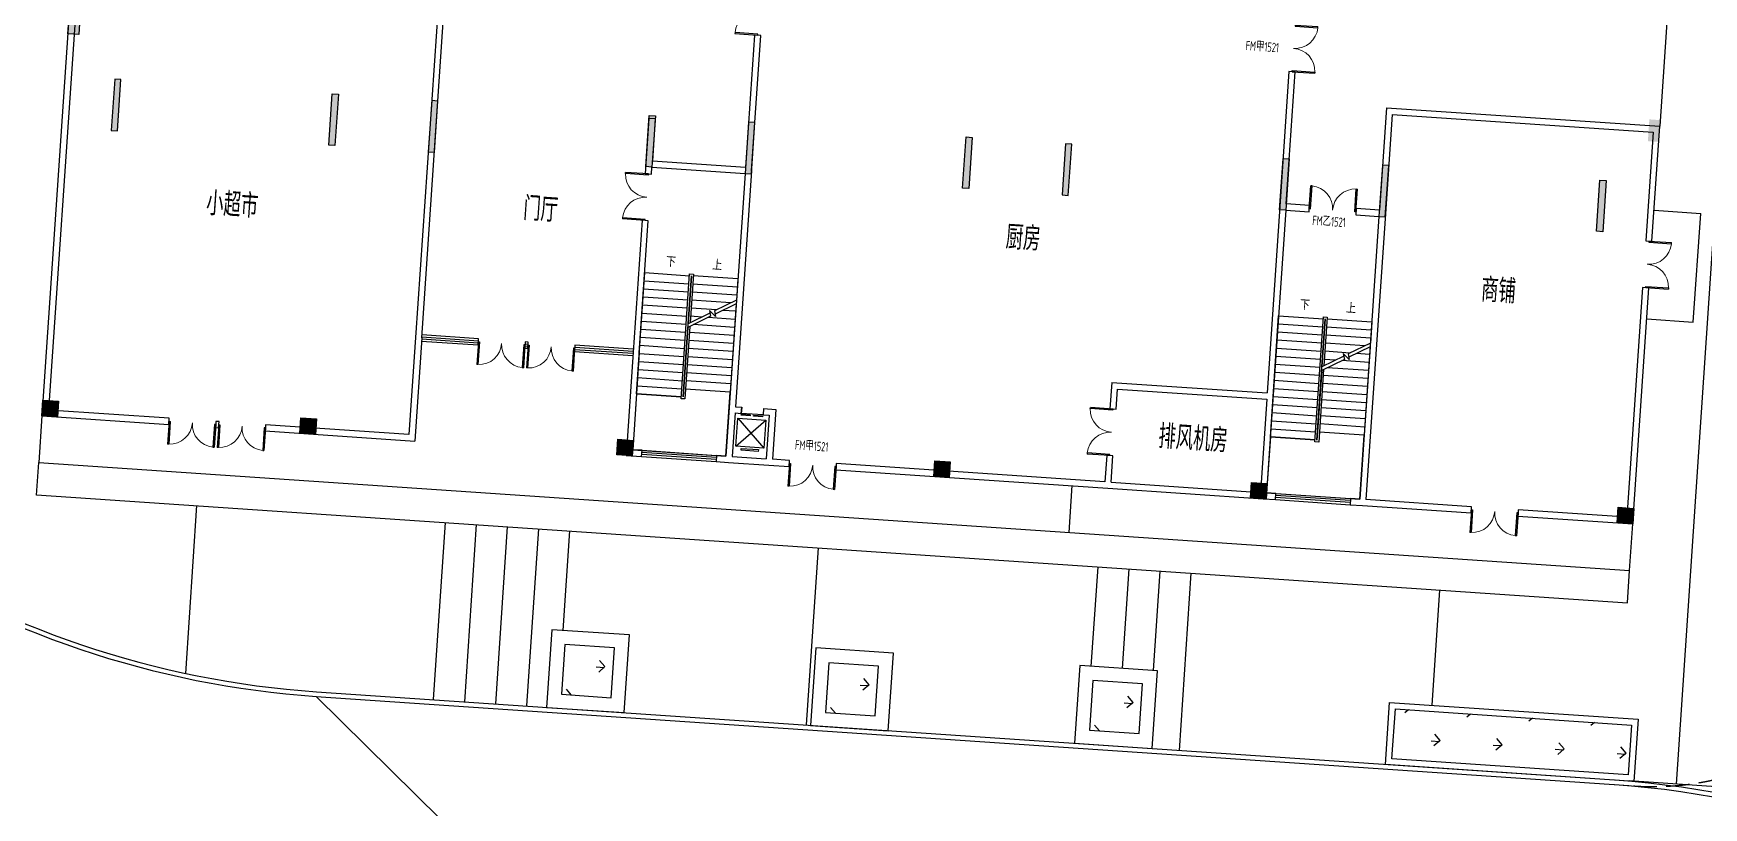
# Model space of a CAD drawing. Header units: millimetres. Extents: x 36720183 to 38160956, y 58934012 to 60388477.
# Drawn here: x 37524127 to 37577757, y 59478128 to 59502997 of the extents above; entities that cross this region are included whole.
import ezdxf

# ---------------------------------------------------------------- set-up
doc = ezdxf.new("R2010")
doc.units = ezdxf.units.MM
doc.header["$LTSCALE"] = 1000
doc.header["$MEASUREMENT"] = 0
doc.linetypes.add('DASH', pattern=[0.35, 0.25, -0.1])
for name, color, linetype in [('@ 绿化', 8, 'Continuous'), ('@YL', 2, 'Continuous'), ('@园建', 1, 'Continuous'), ('c-梁需要修改的地方', 2, 'Continuous'), ('C_Hatch', 41, 'Continuous'), ('C_Wall', 6, 'Continuous'), ('CURTWALL', 4, 'Continuous'), ('DIM_SYMB', 3, 'Continuous'), ('DL_道路红线_支路网_', 1, 'Continuous'), ('EVTR', 2, 'Continuous'), ('PUB_TEXT', 7, 'Continuous'), ('STAIR', 2, 'Continuous'), ('WALL', 4, 'Continuous'), ('WINDOW', 2, 'Continuous'), ('WINDOW_TEXT', 3, 'Continuous'), ('扑救面', 2, 'Continuous'), ('环评功能', 7, 'Continuous')]:
    doc.layers.add(name, color=color, linetype=linetype)
doc.styles.add('_TCH_DIM', font='SIMPLEX', dxfattribs={"bigfont": 'GBCBIG'})
doc.styles.add('DIM_FONT', font='superos.shx', dxfattribs={"width": 0.8, "bigfont": 'haiwenzw.shx'})

# ---------------------------------------------------------------- blocks, each defined once
blk = doc.blocks.new('zzww')
at = {"layer": 'C_Hatch'}
h = blk.add_hatch(color=256, dxfattribs=at)
h.dxf.hatch_style = 1
h.paths.add_polyline_path([(1115139, 987712), (1115339, 987712), (1115339, 989712), (1115139, 989712)])
h = blk.add_hatch(color=256, dxfattribs=at)
h.dxf.hatch_style = 1
h.paths.add_polyline_path([(1117539, 989512), (1117539, 989712), (1115339, 989712), (1115339, 989512)])
h = blk.add_hatch(color=256, dxfattribs=at)
h.dxf.hatch_style = 1
h.paths.add_polyline_path([(1119739, 989512), (1119739, 989712), (1119289, 989712), (1119289, 989512)])
h = blk.add_hatch(color=256, dxfattribs=at)
h.dxf.hatch_style = 1
h.paths.add_polyline_path([(1119739, 987562), (1119939, 987562), (1119939, 989712), (1119739, 989712)])
h = blk.add_hatch(color=256, dxfattribs=at)
h.dxf.hatch_style = 1
h.paths.add_polyline_path([(1105239, 987562), (1105039, 987562), (1105039, 989212), (1105239, 989212)])
h = blk.add_hatch(color=256, dxfattribs=at)
h.dxf.hatch_style = 1
h.paths.add_polyline_path([(1112039, 987562), (1112239, 987562), (1112239, 989212), (1112039, 989212)])
h = blk.add_hatch(color=256, dxfattribs=at)
h.dxf.hatch_style = 1
h.paths.add_polyline_path([(1125639, 987562), (1125439, 987562), (1125439, 989212), (1125639, 989212)])
h = blk.add_hatch(color=256, dxfattribs=at)
h.dxf.hatch_style = 1
h.paths.add_polyline_path([(1132439, 987562), (1132639, 987562), (1132639, 989212), (1132439, 989212)])
h = blk.add_hatch(color=256, dxfattribs=at)
h.dxf.hatch_style = 1
h.paths.add_polyline_path([(1135839, 987562), (1135639, 987562), (1135639, 989212), (1135839, 989212)])
h = blk.add_hatch(color=256, dxfattribs=at)
h.dxf.hatch_style = 1
h.paths.add_polyline_path([(1142639, 987562), (1142839, 987562), (1142839, 989212), (1142639, 989212)])
h = blk.add_hatch(color=256, dxfattribs=at)
h.dxf.hatch_style = 1
h.paths.add_polyline_path([(1146039, 987562), (1145839, 987562), (1145839, 989212), (1146039, 989212)])
h = blk.add_hatch(color=256, dxfattribs=at)
h.dxf.hatch_style = 1
h.paths.add_polyline_path([(1152039, 987562), (1152239, 987562), (1152239, 989212), (1152039, 989212)])
h = blk.add_hatch(color=256, dxfattribs=at)
h.dxf.hatch_style = 1
h.paths.add_polyline_path([(1154439, 986012), (1154639, 986012), (1154639, 988112), (1154439, 988112)])
h = blk.add_hatch(color=256, dxfattribs=at)
h.dxf.hatch_style = 1
h.paths.add_polyline_path([(1103439, 984112), (1103639, 984112), (1103639, 986212), (1103439, 986212)])
h = blk.add_hatch(color=256, dxfattribs=at)
h.dxf.hatch_style = 1
h.paths.add_polyline_path([(1154439, 982012), (1154639, 982012), (1154639, 983662), (1154439, 983662)])
h = blk.add_hatch(color=256, dxfattribs=at)
h.dxf.hatch_style = 1
h.paths.add_polyline_path([(1115139, 981712), (1115339, 981712), (1115339, 983312), (1115139, 983312)])
h = blk.add_hatch(color=256, dxfattribs=at)
h.dxf.hatch_style = 1
h.paths.add_polyline_path([(1103439, 979412), (1103639, 979412), (1103639, 982212), (1103439, 982212)])
h = blk.add_hatch(color=256, dxfattribs=at)
h.dxf.hatch_style = 1
h.paths.add_polyline_path([(1112239, 982212), (1111739, 982212), (1111739, 981712), (1112239, 981712)])
h = blk.add_hatch(color=256, dxfattribs=at)
h.dxf.hatch_style = 1
h.paths.add_polyline_path([(1125439, 982212), (1125939, 982212), (1125939, 981712), (1125439, 981712)])
h = blk.add_hatch(color=256, dxfattribs=at)
h.dxf.hatch_style = 1
h.paths.add_polyline_path([(1132639, 982212), (1132139, 982212), (1132139, 981712), (1132639, 981712)])
h = blk.add_hatch(color=256, dxfattribs=at)
h.dxf.hatch_style = 1
h.paths.add_polyline_path([(1135639, 982212), (1136139, 982212), (1136139, 981712), (1135639, 981712)])
h = blk.add_hatch(color=256, dxfattribs=at)
h.dxf.hatch_style = 1
h.paths.add_polyline_path([(1142839, 982212), (1142339, 982212), (1142339, 981712), (1142839, 981712)])
h = blk.add_hatch(color=256, dxfattribs=at)
h.dxf.hatch_style = 1
h.paths.add_polyline_path([(1145839, 982212), (1146339, 982212), (1146339, 981712), (1145839, 981712)])
h = blk.add_hatch(color=256, dxfattribs=at)
h.dxf.hatch_style = 1
h.paths.add_polyline_path([(1153039, 982212), (1152539, 982212), (1152539, 981712), (1153039, 981712)])
h = blk.add_hatch(color=256, dxfattribs=at)
h.dxf.hatch_style = 1
h.paths.add_polyline_path([(1112239, 979412), (1111739, 979412), (1111739, 979912), (1112239, 979912)])
h = blk.add_hatch(color=256, dxfattribs=at)
h.dxf.hatch_style = 1
h.paths.add_polyline_path([(1115239, 979412), (1115739, 979412), (1115739, 979912), (1115239, 979912)])
h = blk.add_hatch(color=256, dxfattribs=at)
h.dxf.hatch_style = 1
h.paths.add_polyline_path([(1122439, 979412), (1121939, 979412), (1121939, 979912), (1122439, 979912)])
h = blk.add_hatch(color=256, dxfattribs=at)
h.dxf.hatch_style = 1
h.paths.add_polyline_path([(1125439, 979412), (1125939, 979412), (1125939, 979912), (1125439, 979912)])
h = blk.add_hatch(color=256, dxfattribs=at)
h.dxf.hatch_style = 1
h.paths.add_polyline_path([(1125439, 979912), (1125939, 979912), (1125939, 979412), (1125439, 979412)])
h = blk.add_hatch(color=256, dxfattribs=at)
h.dxf.hatch_style = 1
h.paths.add_polyline_path([(1132639, 979412), (1132139, 979412), (1132139, 979912), (1132639, 979912)])
h = blk.add_hatch(color=256, dxfattribs=at)
h.dxf.hatch_style = 1
h.paths.add_polyline_path([(1135639, 979412), (1136139, 979412), (1136139, 979912), (1135639, 979912)])
h = blk.add_hatch(color=256, dxfattribs=at)
h.dxf.hatch_style = 1
h.paths.add_polyline_path([(1142839, 979412), (1142339, 979412), (1142339, 979912), (1142839, 979912)])
h = blk.add_hatch(color=256, dxfattribs=at)
h.dxf.hatch_style = 1
h.paths.add_polyline_path([(1145839, 979412), (1146339, 979412), (1146339, 979912), (1145839, 979912)])
h = blk.add_hatch(color=256, dxfattribs=at)
h.dxf.hatch_style = 1
h.paths.add_polyline_path([(1153039, 979412), (1152539, 979412), (1152539, 979912), (1153039, 979912)])
h = blk.add_hatch(color=256, dxfattribs=at)
h.dxf.hatch_style = 1
h.paths.add_polyline_path([(1103439, 976112), (1103789, 976112), (1103789, 975412), (1103439, 975412)])
h = blk.add_hatch(color=256, dxfattribs=at)
h.dxf.hatch_style = 1
h.paths.add_polyline_path([(1154289, 976112), (1154639, 976112), (1154639, 975412), (1154289, 975412)])
h = blk.add_hatch(color=256, dxfattribs=at)
h.dxf.hatch_style = 1
h.paths.add_polyline_path([(1105239, 974062), (1105039, 974062), (1105039, 972412), (1105239, 972412)])
h = blk.add_hatch(color=256, dxfattribs=at)
h.dxf.hatch_style = 1
h.paths.add_polyline_path([(1112039, 974062), (1112239, 974062), (1112239, 972412), (1112039, 972412)])
h = blk.add_hatch(color=256, dxfattribs=at)
h.dxf.hatch_style = 1
h.paths.add_polyline_path([(1115439, 974062), (1115239, 974062), (1115239, 972412), (1115439, 972412)])
h = blk.add_hatch(color=256, dxfattribs=at)
h.dxf.hatch_style = 1
h.paths.add_polyline_path([(1122239, 974062), (1122439, 974062), (1122439, 972412), (1122239, 972412)])
h = blk.add_hatch(color=256, dxfattribs=at)
h.dxf.hatch_style = 1
h.paths.add_polyline_path([(1125639, 974062), (1125439, 974062), (1125439, 972412), (1125639, 972412)])
h = blk.add_hatch(color=256, dxfattribs=at)
h.dxf.hatch_style = 1
h.paths.add_polyline_path([(1132439, 974062), (1132639, 974062), (1132639, 972412), (1132439, 972412)])
h = blk.add_hatch(color=256, dxfattribs=at)
h.dxf.hatch_style = 1
h.paths.add_polyline_path([(1135839, 974062), (1135639, 974062), (1135639, 972412), (1135839, 972412)])
h = blk.add_hatch(color=256, dxfattribs=at)
h.dxf.hatch_style = 1
h.paths.add_polyline_path([(1142639, 974062), (1142839, 974062), (1142839, 972412), (1142639, 972412)])
h = blk.add_hatch(color=256, dxfattribs=at)
h.dxf.hatch_style = 1
h.paths.add_polyline_path([(1146039, 974062), (1145839, 974062), (1145839, 972412), (1146039, 972412)])
h = blk.add_hatch(color=256, dxfattribs=at)
h.dxf.hatch_style = 1
h.paths.add_polyline_path([(1152839, 974062), (1153039, 974062), (1153039, 972412), (1152839, 972412)])
at = {"layer": 'C_Wall'}
for points in [[(1115139, 987712), (1115339, 987712), (1115339, 989712), (1115139, 989712)], [(1117539, 989512), (1117539, 989712), (1115368, 989712), (1115368, 989512)], [(1119739, 989512), (1119739, 989712), (1119289, 989712), (1119289, 989512)], [(1119739, 987562), (1119939, 987562), (1119939, 989712), (1119739, 989712)], [(1105239, 987562), (1105039, 987562), (1105039, 989212), (1105239, 989212)], [(1112039, 987562), (1112239, 987562), (1112239, 989212), (1112039, 989212)], [(1125639, 987562), (1125439, 987562), (1125439, 989212), (1125639, 989212)], [(1132439, 987562), (1132639, 987562), (1132639, 989212), (1132439, 989212)], [(1135839, 987562), (1135639, 987562), (1135639, 989212), (1135839, 989212)], [(1142639, 987562), (1142839, 987562), (1142839, 989212), (1142639, 989212)], [(1146039, 987562), (1145839, 987562), (1145839, 989212), (1146039, 989212)], [(1152039, 987562), (1152239, 987562), (1152239, 989212), (1152039, 989212)], [(1154439, 986012), (1154639, 986012), (1154639, 988112), (1154439, 988112)], [(1103439, 984112), (1103639, 984112), (1103639, 986212), (1103439, 986212)], [(1154439, 982012), (1154639, 982012), (1154639, 983662), (1154439, 983662)], [(1115139, 981712), (1115339, 981712), (1115339, 983312), (1115139, 983312)], [(1103439, 979412), (1103639, 979412), (1103639, 982212), (1103439, 982212)], [(1111739, 981712), (1112239, 981712), (1112239, 982212), (1111739, 982212)], [(1125939, 981712), (1125439, 981712), (1125439, 982212), (1125939, 982212)], [(1132139, 981712), (1132639, 981712), (1132639, 982212), (1132139, 982212)], [(1142339, 981712), (1142839, 981712), (1142839, 982212), (1142339, 982212)], [(1152539, 981712), (1153039, 981712), (1153039, 982212), (1152539, 982212)], [(1111739, 979912), (1112239, 979912), (1112239, 979412), (1111739, 979412)], [(1121939, 979912), (1122439, 979912), (1122439, 979412), (1121939, 979412)], [(1125939, 979412), (1125439, 979412), (1125439, 979912), (1125939, 979912)], [(1132139, 979912), (1132639, 979912), (1132639, 979412), (1132139, 979412)], [(1136139, 979912), (1135639, 979912), (1135639, 979412), (1136139, 979412)], [(1142339, 979912), (1142839, 979912), (1142839, 979412), (1142339, 979412)], [(1146339, 979912), (1145839, 979912), (1145839, 979412), (1146339, 979412)], [(1152539, 979912), (1153039, 979912), (1153039, 979412), (1152539, 979412)], [(1103439, 976112), (1103789, 976112), (1103789, 975412), (1103439, 975412)], [(1105239, 974062), (1105039, 974062), (1105039, 972412), (1105239, 972412)], [(1112039, 974062), (1112239, 974062), (1112239, 972412), (1112039, 972412)], [(1115439, 974062), (1115239, 974062), (1115239, 972412), (1115439, 972412)], [(1122239, 974062), (1122439, 974062), (1122439, 972412), (1122239, 972412)], [(1125639, 974062), (1125439, 974062), (1125439, 972412), (1125639, 972412)], [(1132439, 974062), (1132639, 974062), (1132639, 972412), (1132439, 972412)], [(1135839, 974062), (1135639, 974062), (1135639, 972412), (1135839, 972412)], [(1142639, 974062), (1142839, 974062), (1142839, 972412), (1142639, 972412)], [(1146039, 974062), (1145839, 974062), (1145839, 972412), (1146039, 972412)], [(1152839, 974062), (1153039, 974062), (1153039, 972412), (1152839, 972412)]]:
    blk.add_lwpolyline(points, close=True, dxfattribs=at)
at = {"layer": 'WALL'}
for p, q in [((1119289, 989712), (1119939, 989712)), ((1119289, 989512), (1119739, 989512)), ((1103639, 975412), (1103439, 975412))]:
    blk.add_line(p, q, dxfattribs=at)
blk.add_lwpolyline([(1119289, 989512), (1119289, 989712)], dxfattribs=at)
blk = doc.blocks.new('$DorLib2D$00000002')
for p, q in [((-0.5, 0), (-0.5, 0.4875)), ((-0.475, 0.4875), (-0.5, 0.4875)), ((-0.475, 0), (-0.475, 0.4875)), ((0.475, 0), (0.475, 0.4875)), ((0.475, 0.4875), (0.5, 0.4875)), ((0.5, 0), (0.5, 0.4875)), ((-0.5, 0), (-0.475, 0)), ((0.5, 0), (0.475, 0))]:
    blk.add_line(p, q)
at = {"lineweight": 13}
for centre, start, end in [((-0.4875, 0), 0, 88.53072), ((0.4875, 0), 91.46928, 180)]:
    blk.add_arc(centre, 0.4875, start, end, dxfattribs=at)
blk = doc.blocks.new('$TCHSYS$WIN2D')
for p, q in [((-0.5, 0.5), (0.5, 0.5)), ((0.5, 0.167), (-0.5, 0.167)), ((0.5, -0.167), (-0.5, -0.167)), ((-0.5, -0.5), (0.5, -0.5))]:
    blk.add_line(p, q)
blk = doc.blocks.new('DG1sc2014')
at = {"layer": 'C_Hatch'}
h = blk.add_hatch(color=6, dxfattribs=at)
h.dxf.hatch_style = 1
h.paths.add_polyline_path([(37562536, 59606489), (37562036, 59606489), (37562036, 59606989), (37562536, 59606989)])
h = blk.add_hatch(color=6, dxfattribs=at)
h.dxf.hatch_style = 1
h.paths.add_polyline_path([(37570836, 59606489), (37570336, 59606489), (37570336, 59606989), (37570836, 59606989)])
h = blk.add_hatch(color=6, dxfattribs=at)
h.dxf.hatch_style = 1
h.paths.add_polyline_path([(37581036, 59606489), (37580536, 59606489), (37580536, 59606989), (37581036, 59606989)])
h = blk.add_hatch(color=6, dxfattribs=at)
h.dxf.hatch_style = 1
h.paths.add_polyline_path([(37591236, 59606489), (37590736, 59606489), (37590736, 59606989), (37591236, 59606989)])
h = blk.add_hatch(color=6, dxfattribs=at)
h.dxf.hatch_style = 1
h.paths.add_polyline_path([(37601436, 59606489), (37600936, 59606489), (37600936, 59606989), (37601436, 59606989)])
h = blk.add_hatch(color=6, dxfattribs=at)
h.dxf.hatch_style = 1
h.paths.add_polyline_path([(37613236, 59606489), (37612736, 59606489), (37612736, 59606989), (37613236, 59606989)])
at = {"layer": 'C_Wall', "color": 6}
for points in [[(37562036, 59606989), (37562536, 59606989), (37562536, 59606489), (37562036, 59606489)], [(37570336, 59606989), (37570836, 59606989), (37570836, 59606489), (37570336, 59606489)], [(37580536, 59606989), (37581036, 59606989), (37581036, 59606489), (37580536, 59606489)], [(37590736, 59606989), (37591236, 59606989), (37591236, 59606489), (37590736, 59606489)], [(37600936, 59606989), (37601436, 59606989), (37601436, 59606489), (37600936, 59606489)], [(37612736, 59606989), (37613236, 59606989), (37613236, 59606489), (37612736, 59606489)]]:
    blk.add_lwpolyline(points, close=True, dxfattribs=at)
at = {"layer": 'CURTWALL', "color": 6}
for p, q in [((37575856, 59609911), (37574036, 59609911)), ((37574036, 59609845), (37575856, 59609845)), ((37575856, 59609711), (37575856, 59609911)), ((37577454, 59609911), (37577356, 59609911)), ((37577356, 59609911), (37577356, 59609711)), ((37577356, 59609845), (37577454, 59609845)), ((37577454, 59609711), (37577454, 59609911)), ((37580836, 59609911), (37578954, 59609911)), ((37578954, 59609911), (37578954, 59609711)), ((37578954, 59609845), (37580836, 59609845)), ((37574036, 59609778), (37575856, 59609778)), ((37574036, 59609711), (37575856, 59609711)), ((37577356, 59609778), (37577454, 59609778)), ((37577356, 59609711), (37577454, 59609711)), ((37578954, 59609778), (37580836, 59609778)), ((37578954, 59609711), (37580836, 59609711))]:
    blk.add_line(p, q, dxfattribs=at)
at = {"layer": 'DIM_SYMB', "color": 6}
for points in [[(37581786, 59612519, 0, 0, 0), (37581786, 59607589, 0, 0, 0), (37583286, 59607589, 0, 0, 0), (37583286, 59610789, 80, 0, 0), (37583286, 59611089, 0, 0, 0)], [(37583286, 59612519, 0, 0, 0), (37583286, 59611649, 80, 0, 0), (37583286, 59611349, 0, 0, 0)], [(37602186, 59612519, 0, 0, 0), (37602186, 59607589, 0, 0, 0), (37603686, 59607589, 0, 0, 0), (37603686, 59610789, 80, 0, 0), (37603686, 59611089, 0, 0, 0)], [(37603686, 59612519, 0, 0, 0), (37603686, 59611649, 80, 0, 0), (37603686, 59611349, 0, 0, 0)]]:
    blk.add_lwpolyline(points, format="xyseb", dxfattribs=at)
at = {"layer": 'EVTR', "color": 6}
for p, q in [((37613236, 59625389), (37613236, 59619289)), ((37584336, 59607028), (37584337, 59607928)), ((37584336, 59607028), (37585237, 59607928)), ((37584337, 59607928), (37585237, 59607928)), ((37584337, 59607928), (37585236, 59607028)), ((37585237, 59607928), (37585236, 59607028)), ((37585236, 59607028), (37584336, 59607028)), ((37584511, 59606907), (37584511, 59606968)), ((37584511, 59606968), (37585061, 59606967)), ((37585061, 59606907), (37584511, 59606907)), ((37585061, 59606967), (37585061, 59606907))]:
    blk.add_line(p, q, dxfattribs=at)
at = {"layer": 'STAIR', "color": 6}
for p, q in [((37581036, 59608489), (37581036, 59612389)), ((37581036, 59612389), (37582476, 59612389)), ((37581036, 59612129), (37582476, 59612129)), ((37582476, 59612449), (37582596, 59612449)), ((37582476, 59608429), (37582476, 59612449)), ((37582536, 59612389), (37582536, 59610844)), ((37582536, 59608489), (37582536, 59612389)), ((37582536, 59612389), (37582536, 59612389)), ((37582536, 59612389), (37582536, 59610844)), ((37582536, 59610844), (37582536, 59612389)), ((37582536, 59612389), (37582536, 59612389)), ((37582596, 59612449), (37582596, 59610878)), ((37584036, 59612389), (37582596, 59612389)), ((37584036, 59612129), (37582596, 59612129)), ((37584036, 59612389), (37584036, 59611710)), ((37601436, 59608489), (37601436, 59612389)), ((37601436, 59612389), (37602876, 59612389)), ((37601436, 59612129), (37602876, 59612129)), ((37602876, 59612449), (37602996, 59612449)), ((37602876, 59608429), (37602876, 59612449)), ((37602936, 59612389), (37602936, 59610844)), ((37602936, 59608489), (37602936, 59612389)), ((37602936, 59612389), (37602936, 59612389)), ((37602936, 59612389), (37602936, 59610844)), ((37602936, 59610844), (37602936, 59612389)), ((37602936, 59612389), (37602936, 59612389)), ((37602996, 59612449), (37602996, 59610879)), ((37604436, 59612389), (37602996, 59612389)), ((37604436, 59612129), (37602996, 59612129)), ((37604436, 59612389), (37604436, 59611710)), ((37581036, 59611869), (37582476, 59611869)), ((37581036, 59611609), (37582476, 59611609)), ((37584036, 59611869), (37582596, 59611869)), ((37583862, 59611609), (37582596, 59611609)), ((37584036, 59611710), (37583351, 59611314)), ((37584036, 59611594), (37583378, 59611214)), ((37584036, 59611594), (37584036, 59608749)), ((37601436, 59611869), (37602876, 59611869)), ((37601436, 59611609), (37602876, 59611609)), ((37604436, 59611869), (37602996, 59611869)), ((37604262, 59611609), (37602996, 59611609)), ((37604436, 59611710), (37603751, 59611314)), ((37604436, 59611594), (37603778, 59611214)), ((37604436, 59611594), (37604436, 59608749)), ((37581036, 59611349), (37582476, 59611349)), ((37581036, 59611089), (37582476, 59611089)), ((37583213, 59611234), (37582536, 59610844)), ((37583239, 59611134), (37582536, 59610728)), ((37583412, 59611349), (37582596, 59611349)), ((37582961, 59611089), (37582596, 59611089)), ((37584036, 59611089), (37583161, 59611089)), ((37583397, 59611141), (37583191, 59611314)), ((37583191, 59611314), (37583239, 59611134)), ((37583351, 59611314), (37583397, 59611141)), ((37584036, 59611349), (37583612, 59611349)), ((37601436, 59611349), (37602876, 59611349)), ((37601436, 59611089), (37602876, 59611089)), ((37603613, 59611234), (37602936, 59610844)), ((37603639, 59611134), (37602936, 59610728)), ((37603812, 59611349), (37602996, 59611349)), ((37603361, 59611089), (37602996, 59611089)), ((37604436, 59611089), (37603561, 59611089)), ((37603797, 59611142), (37603591, 59611315)), ((37603591, 59611315), (37603639, 59611134)), ((37603751, 59611314), (37603797, 59611142)), ((37604436, 59611349), (37604012, 59611349)), ((37581036, 59610829), (37582476, 59610829)), ((37581036, 59610569), (37582476, 59610569)), ((37582536, 59610728), (37582536, 59608749)), ((37582536, 59610728), (37582536, 59608489)), ((37582536, 59608489), (37582536, 59610728)), ((37582596, 59610763), (37582596, 59608429)), ((37584036, 59610569), (37582596, 59610569)), ((37584036, 59610829), (37582711, 59610829)), ((37601436, 59610829), (37602876, 59610829)), ((37601436, 59610569), (37602876, 59610569)), ((37602936, 59610728), (37602936, 59608749)), ((37602936, 59610728), (37602936, 59608489)), ((37602936, 59608489), (37602936, 59610728)), ((37602996, 59610763), (37602996, 59608429)), ((37604436, 59610569), (37602996, 59610569)), ((37604436, 59610829), (37603111, 59610829)), ((37581036, 59610309), (37582476, 59610309)), ((37581036, 59610049), (37582476, 59610049)), ((37584036, 59610309), (37582596, 59610309)), ((37584036, 59610049), (37582596, 59610049)), ((37601436, 59610309), (37602876, 59610309)), ((37601436, 59610049), (37602876, 59610049)), ((37604436, 59610309), (37602996, 59610309)), ((37604436, 59610049), (37602996, 59610049)), ((37581036, 59609789), (37582476, 59609789)), ((37581036, 59609529), (37582476, 59609529)), ((37584036, 59609789), (37582596, 59609789)), ((37584036, 59609529), (37582596, 59609529)), ((37601436, 59609789), (37602876, 59609789)), ((37601436, 59609529), (37602876, 59609529)), ((37604436, 59609789), (37602996, 59609789)), ((37604436, 59609529), (37602996, 59609529)), ((37581036, 59609269), (37582476, 59609269)), ((37581036, 59609009), (37582476, 59609009)), ((37584036, 59609269), (37582596, 59609269)), ((37584036, 59609009), (37582596, 59609009)), ((37601436, 59609269), (37602876, 59609269)), ((37601436, 59609009), (37602876, 59609009)), ((37604436, 59609269), (37602996, 59609269)), ((37604436, 59609009), (37602996, 59609009)), ((37581036, 59608749), (37582476, 59608749)), ((37581036, 59608489), (37582476, 59608489)), ((37581036, 59608489), (37581036, 59606689)), ((37582476, 59608489), (37581036, 59608489)), ((37582596, 59608429), (37582476, 59608429)), ((37582536, 59608749), (37582536, 59608489)), ((37582536, 59608489), (37582536, 59608489)), ((37584036, 59608749), (37582596, 59608749)), ((37584036, 59608749), (37582596, 59608749)), ((37584036, 59606689), (37584036, 59608749)), ((37601436, 59608749), (37602876, 59608749)), ((37601436, 59608489), (37602876, 59608489)), ((37601436, 59608489), (37601436, 59606689)), ((37602876, 59608489), (37601436, 59608489)), ((37602996, 59608429), (37602876, 59608429)), ((37602936, 59608749), (37602936, 59608489)), ((37602936, 59608489), (37602936, 59608489)), ((37604436, 59608749), (37602996, 59608749)), ((37604436, 59608749), (37602996, 59608749)), ((37604436, 59606689), (37604436, 59608749)), ((37585136, 59608089), (37584436, 59608089)), ((37584736, 59608051), (37584436, 59608051)), ((37584736, 59608030), (37584436, 59608030)), ((37584736, 59608030), (37584736, 59608051)), ((37584830, 59608030), (37584830, 59608051)), ((37585136, 59608051), (37584830, 59608051)), ((37585136, 59608030), (37584830, 59608030)), ((37581036, 59606689), (37584036, 59606689)), ((37601436, 59606689), (37604436, 59606689))]:
    blk.add_line(p, q, dxfattribs=at)
blk.add_lwpolyline([(37562036, 59606489), (37562036, 59604989), (37613236, 59604989), (37613236, 59606489)], dxfattribs=at)
at = {"layer": 'WALL', "color": 6}
for p, q in [((37573836, 59620989), (37573836, 59609811)), ((37574036, 59609811), (37574036, 59620989)), ((37584236, 59620239), (37584036, 59620239)), ((37584036, 59620239), (37584036, 59615989)), ((37584236, 59615889), (37584236, 59620239)), ((37601436, 59620239), (37601236, 59620239)), ((37601236, 59620239), (37601236, 59615889)), ((37601436, 59615989), (37601436, 59620239)), ((37562036, 59619289), (37562036, 59606489)), ((37562236, 59619089), (37562236, 59606689)), ((37604436, 59619289), (37604436, 59615989)), ((37604436, 59619289), (37613236, 59619289)), ((37604636, 59619089), (37604636, 59615889)), ((37604636, 59619089), (37613036, 59619089)), ((37613036, 59619089), (37613036, 59615589)), ((37613236, 59615589), (37613236, 59619289)), ((37580836, 59617339), (37580836, 59615889)), ((37581036, 59617339), (37580836, 59617339)), ((37581036, 59617339), (37581036, 59615989)), ((37580836, 59615889), (37580836, 59615560)), ((37581036, 59615989), (37584036, 59615989)), ((37581036, 59615560), (37581036, 59615789)), ((37581036, 59615789), (37584036, 59615789)), ((37584036, 59615789), (37584036, 59608089)), ((37584236, 59615889), (37584236, 59608289)), ((37601236, 59615889), (37601236, 59609889)), ((37602186, 59615989), (37601436, 59615989)), ((37601436, 59615789), (37602186, 59615789)), ((37601436, 59615789), (37601436, 59609689)), ((37602186, 59615789), (37602186, 59615989)), ((37604436, 59615989), (37603686, 59615989)), ((37603686, 59615989), (37603686, 59615789)), ((37603686, 59615789), (37604436, 59615789)), ((37604436, 59615789), (37604436, 59606689)), ((37604636, 59615889), (37604636, 59606689)), ((37580836, 59615560), (37581036, 59615560)), ((37613036, 59615589), (37613236, 59615589)), ((37581036, 59614060), (37580836, 59614060)), ((37580836, 59614060), (37580836, 59609811)), ((37581036, 59609811), (37581036, 59614060)), ((37613236, 59614089), (37613036, 59614089)), ((37613036, 59614089), (37613036, 59606689)), ((37613236, 59606489), (37613236, 59614089)), ((37596236, 59609889), (37601236, 59609889)), ((37596236, 59609889), (37596236, 59609039)), ((37573836, 59609811), (37573836, 59606689)), ((37574036, 59609811), (37574036, 59606489)), ((37580836, 59609811), (37580836, 59606489)), ((37581036, 59609811), (37581036, 59606689)), ((37596436, 59609689), (37601236, 59609689)), ((37596436, 59609039), (37596436, 59609689)), ((37601236, 59609689), (37601236, 59606689)), ((37601436, 59609689), (37601436, 59606689)), ((37596236, 59609039), (37596436, 59609039)), ((37584236, 59608289), (37584436, 59608289)), ((37584436, 59608089), (37584436, 59608289)), ((37584436, 59608289), (37584436, 59608089)), ((37585136, 59608289), (37585136, 59608089)), ((37585136, 59608289), (37585536, 59608289)), ((37585136, 59608289), (37585136, 59608089)), ((37585536, 59608289), (37585536, 59606689)), ((37584036, 59608089), (37584036, 59606689)), ((37584236, 59608089), (37584436, 59608089)), ((37584236, 59608089), (37584236, 59606689)), ((37585136, 59608089), (37585336, 59608089)), ((37585336, 59608089), (37585336, 59606689)), ((37596436, 59607539), (37596236, 59607539)), ((37596236, 59607539), (37596236, 59606689)), ((37596436, 59606689), (37596436, 59607539)), ((37566122, 59606689), (37562236, 59606689)), ((37566122, 59606489), (37566122, 59606689)), ((37567722, 59606689), (37567622, 59606689)), ((37567622, 59606689), (37567622, 59606489)), ((37567722, 59606489), (37567722, 59606689)), ((37573836, 59606689), (37569222, 59606689)), ((37569222, 59606689), (37569222, 59606489)), ((37581336, 59606689), (37581036, 59606689)), ((37581336, 59606489), (37581336, 59606689)), ((37584036, 59606689), (37583736, 59606689)), ((37583736, 59606689), (37583736, 59606489)), ((37584236, 59606689), (37585336, 59606689)), ((37586087, 59606689), (37585536, 59606689)), ((37586087, 59606489), (37586087, 59606689)), ((37596236, 59606689), (37587587, 59606689)), ((37587587, 59606689), (37587587, 59606489)), ((37596436, 59606689), (37601236, 59606689)), ((37601736, 59606689), (37601436, 59606689)), ((37601736, 59606489), (37601736, 59606689)), ((37604436, 59606689), (37604136, 59606689)), ((37604136, 59606689), (37604136, 59606489)), ((37608036, 59606689), (37604636, 59606689)), ((37608036, 59606489), (37608036, 59606689)), ((37613036, 59606689), (37609536, 59606689)), ((37609536, 59606689), (37609536, 59606489)), ((37562036, 59606489), (37566122, 59606489)), ((37567622, 59606489), (37567722, 59606489)), ((37569222, 59606489), (37574036, 59606489)), ((37580836, 59606489), (37581336, 59606489)), ((37583736, 59606489), (37584136, 59606489)), ((37584136, 59606489), (37585436, 59606489)), ((37585436, 59606489), (37586087, 59606489)), ((37587587, 59606489), (37596336, 59606489)), ((37596336, 59606489), (37601336, 59606489)), ((37601336, 59606489), (37601736, 59606489)), ((37604136, 59606489), (37604536, 59606489)), ((37604536, 59606489), (37608036, 59606489)), ((37609536, 59606489), (37613236, 59606489))]:
    blk.add_line(p, q, dxfattribs=at)
at = {"layer": 'WINDOW', "color": 6}
for p, q in [((37584436, 59608030), (37584436, 59608051)), ((37584736, 59608030), (37584736, 59608051)), ((37585136, 59608030), (37585136, 59608051))]:
    blk.add_line(p, q, dxfattribs=at)
at = {"layer": 'c-梁需要修改的地方', "color": 6}
blk.add_blockref('zzww', (36458597, 58643376), dxfattribs=at)
at = {"layer": 'WINDOW', "color": 6}
for name, p, xscale, yscale, zscale, rotation in [('$DorLib2D$00000002', (37584136, 59620989), 1500, 1500, -1500, 90), ('$DorLib2D$00000002', (37601336, 59620989), -1500, 1500, -1500, 270), ('$DorLib2D$00000002', (37580936, 59614810), -1500, 1500, 1500, 90), ('$DorLib2D$00000002', (37613136, 59614839), -1500, 1500, 1500, 270), ('$DorLib2D$00000002', (37576606, 59609811), 1500, 1500, -1500, 179.9999999999694), ('$DorLib2D$00000002', (37578204, 59609811), 1500, 1500, -1500, 179.9999999999694), ('$DorLib2D$00000002', (37596336, 59608289), -1500, 1500, 1500, 90), ('$TCHSYS$WIN2D', (37582536, 59606589), 2400, 200, 2400, 0.0007960308488796357), ('$TCHSYS$WIN2D', (37602936, 59606589), -2400, 200, 2400, 180.0007960308484), ('$DorLib2D$00000002', (37566872, 59606589), 1500, 1500, -1500, 180.0007960308496), ('$DorLib2D$00000002', (37568472, 59606589), 1500, 1500, -1500, 180.0007960308496), ('$DorLib2D$00000002', (37586837, 59606589), 1500, 1500, -1500, 180.0007960308492), ('$DorLib2D$00000002', (37608786, 59606589), 1500, 1500, -1500, 180.0007960308496)]:
    blk.add_blockref(name, p, dxfattribs=dict(at, xscale=xscale, yscale=yscale, zscale=zscale, rotation=rotation))
at = {"layer": 'WINDOW', "color": 6, "xscale": -1500, "yscale": 1500, "zscale": -1500}
blk.add_blockref('$DorLib2D$00000002', (37602936, 59615889), dxfattribs=at)
at = {"layer": 'PUB_TEXT', "color": 6, "style": '_TCH_DIM'}
for s, height, p in [('门厅', 771.6, (37577011, 59613811)), ('厨房', 771.6, (37592532, 59613940)), ('小超市', 771.6, (37566840, 59613287)), ('商铺', 771.6, (37607871, 59613287)), ('下', 338, (37581691, 59612624)), ('上', 338, (37583182, 59612624)), ('下', 338, (37602092, 59612624)), ('上', 338, (37603582, 59612624)), ('排风机房', 771.6, (37597857, 59607885))]:
    blk.add_text(s, height=height, dxfattribs=at).set_placement(p)
at = {"layer": 'WINDOW_TEXT', "color": 6, "style": 'DIM_FONT', "width": 0.7}
for s, p in [('FM甲1521', (37599794, 59620828)), ('FM乙1521', (37602311, 59615371)), ('FM甲1521', (37586227, 59607051))]:
    blk.add_text(s, height=300, dxfattribs=at).set_placement(p)

msp = doc.modelspace()

# ---------------------------------------------------------------- hatches: boundary and pattern name
at = {"layer": '@ 绿化', "linetype": 'Continuous'}
h = msp.add_hatch(dxfattribs=at)
h.set_pattern_fill('GRASS', color=256, scale=500, angle=86.1085, style=0)
h.set_pattern_definition([(176.1084516, (-11185.5, 910.9), (-1063.213365, -927.776352), [264.58066, -1731.01015]), (131.1084516, (-11185.5, 910.9), (-1063.21409, -927.776985), [264.58066, -1146.51615]), (221.1084516, (-11185.5, 910.9), (927.776985, -1063.21409), [264.58066, -1146.51615])])
h.paths.add_polyline_path([(37541079, 59481767), (37542676, 59481659), (37542784, 59483255), (37541188, 59483363)])
h = msp.add_hatch(dxfattribs=at)
h.set_pattern_fill('GRASS', color=256, scale=500, angle=86.1085, style=0)
h.set_pattern_definition([(176.1084516, (-2705.3, 330.7), (-1063.213365, -927.776352), [264.58066, -1731.01015]), (131.1084516, (-2705.3, 330.7), (-1063.21409, -927.776985), [264.58066, -1146.51615]), (221.1084516, (-2705.3, 330.7), (927.776985, -1063.21409), [264.58066, -1146.51615])])
h.paths.add_polyline_path([(37549560, 59481187), (37551156, 59481078), (37551265, 59482675), (37549668, 59482783)])
h = msp.add_hatch(dxfattribs=at)
h.set_pattern_fill('GRASS', color=256, scale=500, angle=86.1085, style=0)
h.set_pattern_definition([(176.1084516, (5775.3, -242.5), (-1063.213365, -927.776352), [264.58066, -1731.01015]), (131.1084516, (5775.3, -242.5), (-1063.21409, -927.776985), [264.58066, -1146.51615]), (221.1084516, (5775.3, -242.5), (927.776985, -1063.21409), [264.58066, -1146.51615])])
h.paths.add_polyline_path([(37558040, 59480614), (37559637, 59480505), (37559745, 59482101), (37558149, 59482210)])
h = msp.add_hatch(dxfattribs=at)
h.set_pattern_fill('GRASS', color=256, scale=500, angle=86.1085, style=0)
h.set_pattern_definition([(176.1084516, (6679.1, -44858.1), (-1063.213365, -927.776352), [264.58066, -1731.01015]), (131.1084516, (6679.1, -44858.1), (-1063.21409, -927.776985), [264.58066, -1146.51615]), (221.1084516, (6679.1, -44858.1), (927.776985, -1063.21409), [264.58066, -1146.51615])])
h.paths.add_polyline_path([(37567751, 59479700), (37567859, 59481296), (37575442, 59480780), (37575333, 59479184)])

# ---------------------------------------------------------------- linework, layer by layer
at = {"layer": '@YL', "color": 8}
for points in [[(37579054, 59511373), (37576875, 59478881)], [(37557473, 59488472), (37557372, 59486969)], [(37529367, 59487830), (37529006, 59482441)], [(37537349, 59487287), (37536967, 59481596)], [(37538347, 59487220), (37537965, 59481528)], [(37539344, 59487152), (37538963, 59481460)], [(37540342, 59487084), (37539960, 59481393)], [(37541340, 59487016), (37541125, 59483819)], [(37549321, 59486474), (37548940, 59480782)], [(37558301, 59485863), (37558086, 59482665)], [(37559298, 59485795), (37559084, 59482597)], [(37560296, 59485728), (37560082, 59482530)], [(37561294, 59485660), (37560912, 59479967)], [(37569275, 59485117), (37569029, 59481417)]]:
    msp.add_lwpolyline(points, dxfattribs=at)
at = {"layer": '@YL'}
for points in [[(37576168, 59497318), (37577664, 59497216)], [(37577427, 59493724), (37577664, 59497216)], [(37575931, 59493826), (37577427, 59493724)], [(37524228, 59488168), (37524299, 59489217)], [(37524299, 59489217), (37575381, 59485745)], [(37524229, 59488179), (37575311, 59484707)], [(37575311, 59484707), (37575381, 59485745)]]:
    msp.add_lwpolyline(points, dxfattribs=at)
at = {"layer": '@园建', "color": 2}
for points in [[(37540600, 59481349), (37543094, 59481179), (37543264, 59483673), (37540770, 59483843)], [(37549080, 59480768), (37551574, 59480599), (37551744, 59483093), (37549250, 59483263)], [(37557561, 59480195), (37560055, 59480026), (37560225, 59482520), (37557730, 59482690)], [(37567538, 59479514), (37567673, 59481509), (37575655, 59480966), (37575519, 59478971)]]:
    msp.add_lwpolyline(points, close=True, dxfattribs=at)
at = {"layer": '@园建', "color": 8}
for points in [[(37541079, 59481767), (37542676, 59481659), (37542784, 59483255), (37541188, 59483363)], [(37549560, 59481187), (37551156, 59481078), (37551265, 59482675), (37549668, 59482783)], [(37558040, 59480614), (37559637, 59480505), (37559745, 59482101), (37558149, 59482210)], [(37567751, 59479700), (37567859, 59481296), (37575442, 59480780), (37575333, 59479184)]]:
    msp.add_lwpolyline(points, close=True, dxfattribs=at)
at = {"layer": 'DL_道路红线_支路网_', "color": 8}
for p, q in [((37533207, 59481702), (37540819, 59474191)), ((37533217, 59481851), (37575362, 59478984))]:
    msp.add_line(p, q, dxfattribs=at)
at = {"layer": 'DL_道路红线_支路网_', "color": 4}
msp.add_lwpolyline([(37533207, 59481702), (37575352, 59478835)], dxfattribs=at)
at = {"layer": 'DL_道路红线_支路网_', "color": 8, "elevation": 0}
msp.add_lwpolyline([(37574918, 59479018, -0.149772), (37590595, 59473013), (37600800, 59465041, -0.230883), (37608737, 59448768), (37608737, 59414844)], format="xyb", dxfattribs=at)
at = {"layer": 'DL_道路红线_支路网_', "color": 8}
msp.add_lwpolyline([(37584234, 59478381), (37575362, 59478984)], dxfattribs=at)
at = {"layer": 'DL_道路红线_支路网_', "color": 4, "elevation": 0}
msp.add_lwpolyline([(37574908, 59478869, -0.149772), (37590503, 59472895), (37600707, 59464923, -0.230883), (37608587, 59448768), (37608587, 59414844)], format="xyb", dxfattribs=at)
at = {"layer": 'DL_道路红线_支路网_', "color": 4}
msp.add_arc((37535243, 59511632), 30000, 236.4751, 266.1085, dxfattribs=at)
at = {"layer": 'DL_道路红线_支路网_', "color": 8}
msp.add_arc((37535243, 59511632), 29850, 236.4751, 266.1085, dxfattribs=at)
at = {"layer": '扑救面', "color": 8, "linetype": 'DASH', "ltscale": 3}
msp.add_lwpolyline([(37575509, 59478824), (37575509, 59478824, 0.414214), (37585099, 59487192), (37587641, 59524555)], format="xyb", dxfattribs=at)

# ---------------------------------------------------------------- block references
at = {"layer": '环评功能', "rotation": 356.1115885305526}
msp.add_blockref('DG1sc2014', (-3993293, 2568651), dxfattribs=at)

doc.saveas('drawing.dxf')
